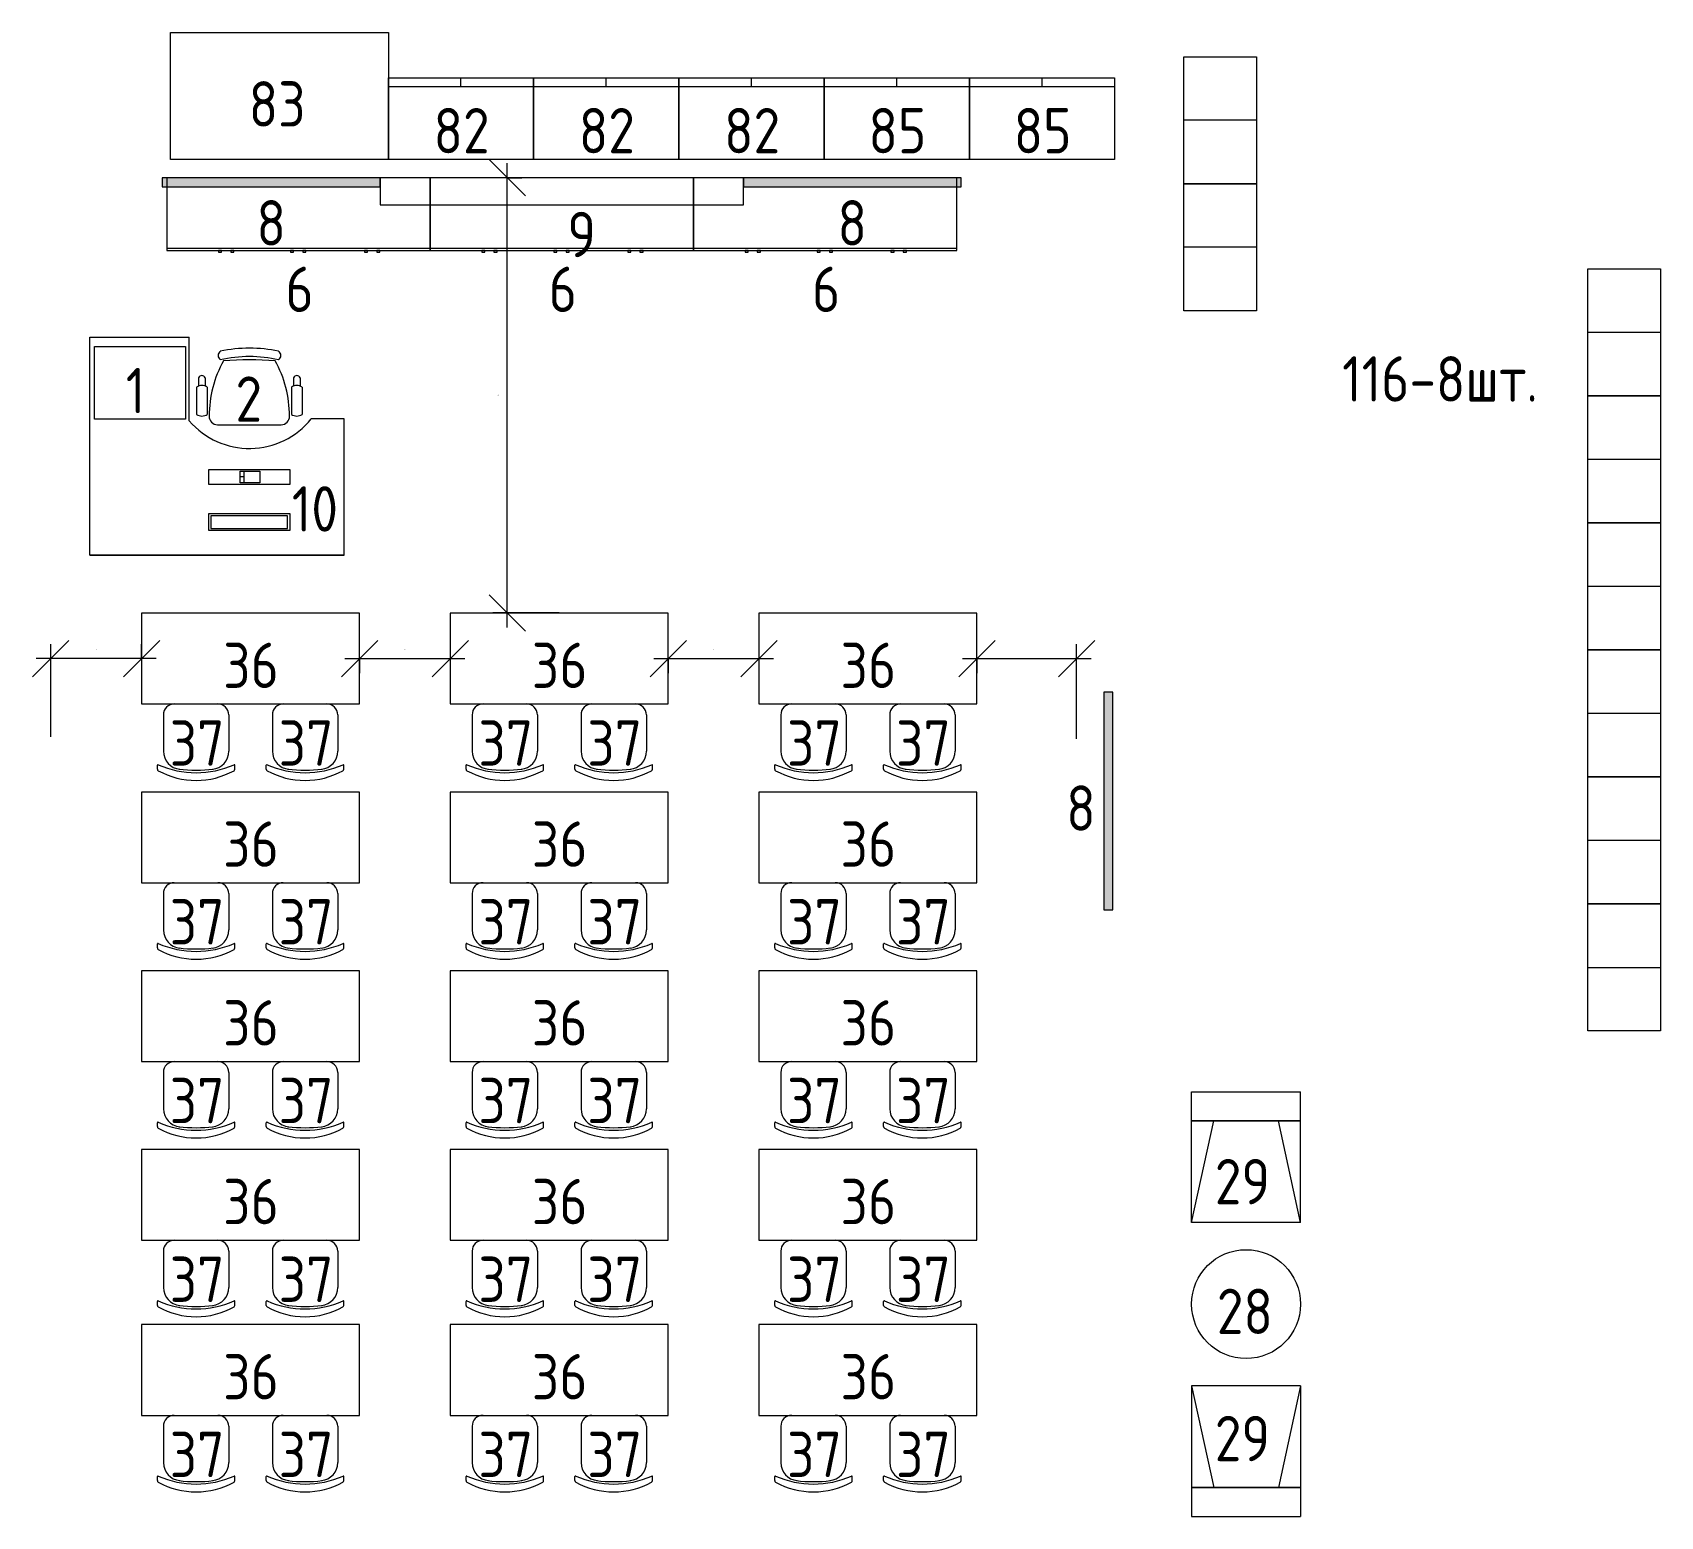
# Model space of a CAD drawing. Header units: millimetres. Extents: x 3050 to 430575, y -569542 to 36130.
# Drawn here: x 273808 to 282774, y -479245 to -471068 of the extents above; entities that cross this region are included whole.
import ezdxf

# ---------------------------------------------------------------- set-up
doc = ezdxf.new("R2010")
doc.units = ezdxf.units.MM
doc.layers.add('ТХ', color=5, linetype='Continuous', lineweight=5)
doc.layers.add('Уточнения', color=210, linetype='Continuous', lineweight=20)
doc.layers.add('ТХ_№ПОЗ', color=7, linetype='Continuous')
doc.styles.add('GOST Common_2', font='GOST_Common.ttf', dxfattribs={"width": 0.9, "height": 250})
doc.styles.add('GOST Common_3', font='GOST_Common.ttf', dxfattribs={"width": 0.9, "height": 2.5})
doc.dimstyles.new('TX-100', dxfattribs={"dimtxt": 200, "dimasz": 200, "dimexe": 80, "dimexo": 0, "dimgap": 50, "dimtad": 1, "dimtoh": 1, "dimdec": 0, "dimrnd": 10, "dimzin": 12, "dimtxsty": 'GOST Common_3', "dimblk": 'OBLIQUE', "dimcen": 1.5, "dimdle": 80, "dimclrd": 256, "dimclre": 256, "dimclrt": 256, "dimadec": 0, "dimazin": 0, "dimtfac": 1, "dimtdec": 0, "dimtmove": 0, "dimatfit": 3, "dimfxl": 1, "dimlwd": -1, "dimlwe": 15, "dimarcsym": 0})

# ---------------------------------------------------------------- blocks, each defined once
blk = doc.blocks.new('Ячейки')
at = {"layer": 'ТХ'}
blk.add_line((274852.3, 7677.2), (274852.3, 7277.2), dxfattribs=at)
blk.add_lwpolyline([(274502.3, 7677.2), (275202.3, 7677.2), (275202.3, 7277.2), (274502.3, 7277.2)], close=True, dxfattribs=at)
blk = doc.blocks.new('Покрытие настенное')
at = {"linetype": 'Continuous', "lineweight": 5}
blk.add_lwpolyline([(2250, -150), (250, -150), (250, 0), (2250, 0)], close=True, dxfattribs=at)
blk = doc.blocks.new('A$C3da1b1ea')
at = {"lineweight": 0}
h = blk.add_hatch(color=256, dxfattribs=at)
h.dxf.hatch_style = 1
h.paths.add_polyline_path([(0, 0), (50, 0), (50, -1200), (0, -1200)])
blk.add_lwpolyline([(0, 0), (50, 0), (50, -1200), (0, -1200), (0, 0)], dxfattribs=at)
blk = doc.blocks.new('Стол учителя угловой с тумбой')
at = {"linetype": 'Continuous', "lineweight": 5}
for p, q in [((0, 0), (0, 1200)), ((0, 1200), (547.9, 1200)), ((547.9, 739), (547.9, 1200)), ((1400, 750), (1219.1, 750)), ((1400, 0), (1400, 750)), ((1400, 0), (1400, 750)), ((1400, 0), (0, 0)), ((0, 0), (1400, 0))]:
    blk.add_line(p, q, dxfattribs=at)
blk.add_lwpolyline([(26.4, 1148.7), (526.4, 1148.7), (526.4, 748.7), (26.4, 748.7)], close=True, dxfattribs=at)
blk.add_arc((878.9, 1024.4), 437, 220.76329, 321.11011, dxfattribs=at)
blk = doc.blocks.new('Кресло регулируемое')
at = {"linetype": 'Continuous'}
for p, q in [((-280.3, -163), (-280.3, -208.6)), ((-243.6, -163), (-243.6, -208.8)), ((242.1, -163), (242.1, -208.8)), ((278.9, -163), (278.9, -208.6)), ((-292.3, -214.4), (-292.3, -365.6)), ((-232.1, -214.4), (-232.1, -365.6)), ((230.7, -214.4), (230.7, -365.6)), ((290.9, -214.4), (290.9, -365.6)), ((-175.8, -421.8), (174.4, -421.8))]:
    blk.add_line(p, q, dxfattribs=at)
for centre, radius, start, end in [((402.7, -373.3), 624.5, 150.90677, 180.12147), ((-144.6, -40.7), 28.1, 124.29147, 235.70827), ((0, -747.5), 747.5, 77.60199, 102.39777), ((0, -794), 747.5, 77.60199, 102.39777), ((0, -1825.8), 1761.9, 85.39382, 94.65462), ((-404.1, -373.3), 624.5, 359.87797, 29.10589), ((144.6, -40.7), 28.1, 304.29007, 55.70964), ((-261.9, -171.6), 20.2, 24.89545, 155.33537), ((260.5, -171.5), 20.2, 24.89545, 155.33537), ((-262.2, -264.4), 58.4, 58.95098, 121.04877), ((260.8, -264.4), 58.4, 58.95101, 121.04877), ((-262.2, -315.5), 58.4, 238.95097, 301.04877), ((-176.4, -376.4), 45.4, 177.81347, 270.74787), ((175, -376.4), 45.4, 269.25187, 2.18664), ((260.8, -315.5), 58.4, 238.95097, 301.04877)]:
    blk.add_arc(centre, radius, start, end, dxfattribs=at)
blk = doc.blocks.new('Стул ученич штабелир №5-7')
at = {"color": 0, "linetype": 'ByBlock', "lineweight": -2}
for p, q in [((-120.1, 0), (120.1, 0)), ((-120.1, 0), (120.1, 0)), ((-179.9, -60), (-179.9, -260.3)), ((-179.9, -60), (-179.9, -260.3)), ((180.1, -60), (180.1, -260.3)), ((180.1, -60), (180.1, -260.3)), ((-213.4, -359), (-213.4, -337.3)), ((-213.4, -359), (-213.4, -337.3)), ((213.6, -359), (213.6, -337.3)), ((213.6, -359), (213.6, -337.3))]:
    blk.add_line(p, q, dxfattribs=at)
for centre, radius, start, end in [((-119.9, -60), 60, 90, 180), ((-119.9, -60), 60, 90, 180), ((120.1, -60), 60, 0, 90), ((120.1, -60), 60, 0, 90), ((-79.9, -260.3), 100, 180, 264.25844), ((-79.9, -260.3), 100, 180, 264.25844), ((80.1, -260.3), 100, 275.74156, 0), ((80.1, -260.3), 100, 275.74156, 0), ((-210.4, -337.3), 3, 63.89783, 180), ((-210.4, -337.3), 3, 63.89783, 180), ((0.1, 142.3), 520.8, 246.31951, 293.68049), ((0.1, 142.3), 520.8, 246.31951, 293.68049), ((210.6, -337.3), 3, 0, 116.10217), ((210.6, -337.3), 3, 0, 116.10217), ((-203.4, -359), 10, 180, 238.06825), ((-203.4, -359), 10, 180, 238.06825), ((0.1, 9), 430.5, 240.99166, 299.00834), ((0.1, 9), 430.5, 240.99166, 299.00834), ((0.1, 435.5), 800.4, 263.24698, 276.75302), ((0.1, 435.5), 800.4, 263.24698, 276.75302), ((203.6, -359), 10, 301.93175, 0), ((203.6, -359), 10, 301.93175, 0)]:
    blk.add_arc(centre, radius, start, end, dxfattribs=at)
blk = doc.blocks.new('A$C727b9d3d')
at = {"linetype": 'Continuous'}
blk.add_line((388, -1450), (388, 0), dxfattribs=at)
for points in [[(0, -1450), (400, -1450), (400, 0), (0, 0)], [(400, -277.1), (400, -294.4), (410.2, -294.4), (410.2, -277.1)], [(400, -344.7), (400, -362.1), (410.2, -362.1), (410.2, -344.7)], [(400, -684.1), (400, -701.5), (410.2, -701.5), (410.2, -684.1)], [(400, -751.8), (400, -769.1), (410.2, -769.1), (410.2, -751.8)], [(400, -1081), (400, -1098.4), (410.2, -1098.4), (410.2, -1081)], [(400, -1148.7), (400, -1166), (410.2, -1166), (410.2, -1148.7)]]:
    blk.add_lwpolyline(points, close=True, dxfattribs=at)
blk = doc.blocks.new('_Oblique')
at = {"color": 0, "linetype": 'ByBlock', "lineweight": -2}
blk.add_line((-0.5, -0.5), (0.5, 0.5), dxfattribs=at)
blk = doc.blocks.new('*D12159')
at = {"layer": 'Defpoints', "color": 0, "transparency": 16777216}
for p in [(475393.7, -291198.6), (475893.7, -291198.6), (475893.7, -291198.6)]:
    blk.add_point(p, dxfattribs=at)
at = {"layer": 'ТХ', "transparency": 16777216}
blk.add_line((475313.7, -291198.6), (475973.7, -291198.6), dxfattribs=at)
at = {"layer": 'ТХ', "lineweight": 15, "transparency": 16777216}
for p, q in [((475393.7, -291198.6), (475393.7, -291278.6)), ((475893.7, -291198.6), (475893.7, -291278.6))]:
    blk.add_line(p, q, dxfattribs=at)
at = {"layer": 'ТХ', "transparency": 16777216, "xscale": 200, "yscale": 200, "zscale": 200, "rotation": 180}
blk.add_blockref('_Oblique', (475393.7, -291198.6), dxfattribs=at)
at = {"layer": 'ТХ', "transparency": 16777216, "xscale": 200, "yscale": 200, "zscale": 200}
blk.add_blockref('_Oblique', (475893.7, -291198.6), dxfattribs=at)
at = {"layer": 'ТХ', "transparency": 16777216, "insert": (475643.7, -291147.3), "char_height": 2.5, "attachment_point": 5, "style": 'GOST Common_3'}
blk.add_mtext('500', dxfattribs=at)
blk = doc.blocks.new('*D12160')
at = {"layer": 'Defpoints', "color": 0, "transparency": 16777216}
for p in [(477093.7, -291198.6), (477593.7, -291198.6), (477593.7, -291198.6)]:
    blk.add_point(p, dxfattribs=at)
at = {"layer": 'ТХ', "transparency": 16777216}
blk.add_line((477013.7, -291198.6), (477673.7, -291198.6), dxfattribs=at)
at = {"layer": 'ТХ', "lineweight": 15, "transparency": 16777216}
for p, q in [((477093.7, -291198.6), (477093.7, -291278.6)), ((477593.7, -291198.6), (477593.7, -291278.6))]:
    blk.add_line(p, q, dxfattribs=at)
at = {"layer": 'ТХ', "transparency": 16777216, "xscale": 200, "yscale": 200, "zscale": 200, "rotation": 180}
blk.add_blockref('_Oblique', (477093.7, -291198.6), dxfattribs=at)
at = {"layer": 'ТХ', "transparency": 16777216, "xscale": 200, "yscale": 200, "zscale": 200}
blk.add_blockref('_Oblique', (477593.7, -291198.6), dxfattribs=at)
at = {"layer": 'ТХ', "transparency": 16777216, "insert": (477343.7, -291147.3), "char_height": 2.5, "attachment_point": 5, "style": 'GOST Common_3'}
blk.add_mtext('500', dxfattribs=at)
blk = doc.blocks.new('*D12161')
at = {"layer": 'Defpoints', "color": 0, "transparency": 16777216}
for p in [(478793.7, -291198.6), (479342.7, -291198.6), (479342.7, -291640.2)]:
    blk.add_point(p, dxfattribs=at)
at = {"layer": 'ТХ', "lineweight": 15, "transparency": 16777216}
for p, q in [((479342.7, -291640.2), (479342.7, -291118.6)), ((478793.7, -291198.6), (478793.7, -291278.6))]:
    blk.add_line(p, q, dxfattribs=at)
at = {"layer": 'ТХ', "transparency": 16777216}
blk.add_line((478713.7, -291198.6), (479422.7, -291198.6), dxfattribs=at)
at = {"layer": 'ТХ', "transparency": 16777216, "xscale": 200, "yscale": 200, "zscale": 200, "rotation": 180}
blk.add_blockref('_Oblique', (478793.7, -291198.6), dxfattribs=at)
at = {"layer": 'ТХ', "transparency": 16777216, "xscale": 200, "yscale": 200, "zscale": 200}
blk.add_blockref('_Oblique', (479342.7, -291198.6), dxfattribs=at)
at = {"layer": 'ТХ', "transparency": 16777216, "insert": (479068.2, -291147.3), "char_height": 2.5, "attachment_point": 5, "style": 'GOST Common_3'}
blk.add_mtext('550', dxfattribs=at)
blk = doc.blocks.new('*D12137')
at = {"layer": 'Defpoints', "color": 0, "transparency": 16777216}
for p in [(476207.4, -288548.8), (476207.4, -288548.8), (476493.7, -290946.4)]:
    blk.add_point(p, dxfattribs=at)
at = {"layer": 'ТХ', "transparency": 16777216}
blk.add_line((476207.4, -291026.4), (476207.4, -288468.8), dxfattribs=at)
at = {"layer": 'ТХ', "lineweight": 15, "transparency": 16777216}
for p, q in [((476207.4, -288548.8), (476287.4, -288548.8)), ((476493.7, -290946.4), (476127.4, -290946.4))]:
    blk.add_line(p, q, dxfattribs=at)
at = {"layer": 'ТХ', "transparency": 16777216, "xscale": 200, "yscale": 200, "zscale": 200}
for p, rotation in [((476207.4, -288548.8), 90), ((476207.4, -290946.4), 270)]:
    blk.add_blockref('_Oblique', p, dxfattribs=dict(at, rotation=rotation))
at = {"layer": 'ТХ', "transparency": 16777216, "insert": (476156.2, -289747.6), "char_height": 2.5, "attachment_point": 5, "rotation": 90, "style": 'GOST Common_3'}
blk.add_mtext('2400', dxfattribs=at)
blk = doc.blocks.new('*D12162')
at = {"layer": 'Defpoints', "color": 0, "transparency": 16777216}
for p in [(473693, -291198.6), (474193.7, -291198.6), (473693, -291629.2)]:
    blk.add_point(p, dxfattribs=at)
at = {"layer": 'ТХ', "lineweight": 15, "transparency": 16777216}
for p, q in [((473693, -291629.2), (473693, -291118.6)), ((474193.7, -291198.6), (474193.7, -291118.6))]:
    blk.add_line(p, q, dxfattribs=at)
at = {"layer": 'ТХ', "transparency": 16777216}
blk.add_line((474273.7, -291198.6), (473613, -291198.6), dxfattribs=at)
at = {"layer": 'ТХ', "transparency": 16777216, "xscale": 200, "yscale": 200, "zscale": 200, "rotation": 180}
blk.add_blockref('_Oblique', (473693, -291198.6), dxfattribs=at)
at = {"layer": 'ТХ', "transparency": 16777216, "xscale": 200, "yscale": 200, "zscale": 200}
blk.add_blockref('_Oblique', (474193.7, -291198.6), dxfattribs=at)
at = {"layer": 'ТХ', "transparency": 16777216, "insert": (473943.3, -291147.3), "char_height": 2.5, "attachment_point": 5, "style": 'GOST Common_3'}
blk.add_mtext('500', dxfattribs=at)
blk = doc.blocks.new('Шкаф для приборов')
at = {"layer": 'ТХ'}
for p, q in [((196627.3, 4650.4), (196627.3, 3850.4)), ((196627.3, 4250.4), (196577.3, 4250.4))]:
    blk.add_line(p, q, dxfattribs=at)
blk.add_lwpolyline([(196577.3, 3850.4), (196577.3, 4650.4), (197027.3, 4650.4), (197027.3, 3850.4)], close=True, dxfattribs=at)
blk = doc.blocks.new('Стол пристенный')
at = {"layer": 'ТХ'}
blk.add_lwpolyline([(196208.2, 2846.1), (196908.2, 2846.1), (196908.2, 4046.1), (196208.2, 4046.1)], close=True, dxfattribs=at)
blk = doc.blocks.new('A$C5e6b74da')
for p, q in [((0, 0), (0, 720)), ((600, 720), (0, 720)), ((600, 0), (600, 720)), ((600, 0), (600, 720)), ((0, 0), (121.5, 559.8)), ((600, 559.8), (0, 559.8)), ((0, 0), (121.5, 559.8)), ((0, 559.8), (600, 559.8)), ((600, 0), (478.5, 559.8)), ((600, 0), (478.5, 559.8)), ((0, 0), (600, 0)), ((0, 0), (600, 0))]:
    blk.add_line(p, q)
blk = doc.blocks.new('Ноутбук')
at = {"layer": 'ТХ'}
for p, q in [((2432.4, 14028.3), (2412.3, 14028.3)), ((2432.4, 14060), (2432.4, 13996.6))]:
    blk.add_line(p, q, dxfattribs=at)
for points in [[(2238.5, 13988.4), (2687.5, 13988.4), (2687.5, 14067.9), (2238.5, 14067.9)], [(2520.4, 13996.6), (2412.3, 13996.6), (2412.3, 14060), (2520.4, 14060)], [(2687.5, 13824.4), (2238.5, 13824.4), (2238.5, 13735.8), (2687.5, 13735.8)], [(2673.8, 13813.8), (2251.4, 13813.8), (2251.4, 13743.9), (2673.8, 13743.9)]]:
    blk.add_lwpolyline(points, close=True, dxfattribs=at)
blk = doc.blocks.new('ТХ1 4 этаж')
at = {"layer": 'ТХ'}
for points in [[(475393.7, -290948.6), (474193.7, -290948.6), (474193.7, -291448.6), (475393.7, -291448.6)], [(477093.7, -290948.6), (475893.7, -290948.6), (475893.7, -291448.6), (477093.7, -291448.6)], [(478793.7, -290948.6), (477593.7, -290948.6), (477593.7, -291448.6), (478793.7, -291448.6)], [(475393.7, -291933.6), (474193.7, -291933.6), (474193.7, -292433.6), (475393.7, -292433.6)], [(477093.7, -291933.6), (475893.7, -291933.6), (475893.7, -292433.6), (477093.7, -292433.6)], [(478793.7, -291933.6), (477593.7, -291933.6), (477593.7, -292433.6), (478793.7, -292433.6)], [(475393.7, -292918.6), (474193.7, -292918.6), (474193.7, -293418.6), (475393.7, -293418.6)], [(477093.7, -292918.6), (475893.7, -292918.6), (475893.7, -293418.6), (477093.7, -293418.6)], [(478793.7, -292918.6), (477593.7, -292918.6), (477593.7, -293418.6), (478793.7, -293418.6)], [(475393.7, -293903.6), (474193.7, -293903.6), (474193.7, -294403.6), (475393.7, -294403.6)], [(477093.7, -293903.6), (475893.7, -293903.6), (475893.7, -294403.6), (477093.7, -294403.6)], [(478793.7, -293903.6), (477593.7, -293903.6), (477593.7, -294403.6), (478793.7, -294403.6)], [(475393.7, -294868.6), (474193.7, -294868.6), (474193.7, -295368.6), (475393.7, -295368.6)], [(477093.7, -294868.6), (475893.7, -294868.6), (475893.7, -295368.6), (477093.7, -295368.6)], [(478793.7, -294868.6), (477593.7, -294868.6), (477593.7, -295368.6), (478793.7, -295368.6)]]:
    blk.add_lwpolyline(points, close=True, dxfattribs=at)
at = {"layer": 'ТХ', "lineweight": 0}
blk.add_circle((480276.3, -294755.7), 300, dxfattribs=at)
blk.add_blockref('Ноутбук', (472323.9, -304225.7))
at = {"layer": 'ТХ', "xscale": -1, "rotation": 270}
blk.add_blockref('Стол пристенный', (471506.4, -484656.8), dxfattribs=at)
at = {"layer": 'ТХ'}
for name, p, rotation in [('Ячейки', (472655.7, -13379.6), 270), ('Шкаф для приборов', (471702, -91421.2), 270), ('Шкаф для приборов', (472502, -91421.2), 270), ('Шкаф для приборов', (473302, -91421.2), 270), ('Шкаф для приборов', (474102, -91421.2), 270), ('Шкаф для приборов', (474902, -91421.2), 270), ('Ячейки', (472655.7, -14079.6), 270), ('Ячейки', (489835.6, -564252.1), 90), ('Ячейки', (489835.6, -564952.1), 90), ('Ячейки', (489835.6, -565652.1), 90), ('Ячейки', (489835.6, -566352.1), 90), ('Ячейки', (489835.6, -567052.1), 90), ('Ячейки', (489835.6, -567752.1), 90)]:
    blk.add_blockref(name, p, dxfattribs=dict(at, rotation=rotation))
at = {"layer": 'ТХ', "lineweight": 0, "xscale": -1.000000000000001, "rotation": 90}
for p in [(474307.7, -288548.8), (477507.7, -288548.8)]:
    blk.add_blockref('A$C3da1b1ea', p, dxfattribs=at)
at = {"layer": 'ТХ', "lineweight": 0}
for name, p, rotation in [('A$C727b9d3d', (475782.7, -288548.8), 270), ('A$C727b9d3d', (477232.7, -288548.8), 270), ('A$C727b9d3d', (478682.7, -288548.8), 270), ('A$C5e6b74da', (480576.3, -295205.7), 180)]:
    blk.add_blockref(name, p, dxfattribs=dict(at, rotation=rotation))
at = {"layer": 'ТХ', "lineweight": 0, "xscale": -1}
for name, p in [('Покрытие настенное', (477757.7, -288548.8)), ('A$C3da1b1ea', (479542.5, -291383.5)), ('A$C5e6b74da', (480576.3, -294305.7))]:
    blk.add_blockref(name, p, dxfattribs=at)
at = {"layer": 'ТХ', "lineweight": 0}
for name, p in [('Стол учителя угловой с тумбой', (473908.5, -290628)), ('Кресло регулируемое', (474787.6, -289487.8)), ('Стул ученич штабелир №5-7', (474493.7, -291448.6)), ('Стул ученич штабелир №5-7', (475093.7, -291448.6)), ('Стул ученич штабелир №5-7', (476193.7, -291448.6)), ('Стул ученич штабелир №5-7', (476793.7, -291448.6)), ('Стул ученич штабелир №5-7', (477893.7, -291448.6)), ('Стул ученич штабелир №5-7', (478493.7, -291448.6)), ('Стул ученич штабелир №5-7', (474493.7, -292433.6)), ('Стул ученич штабелир №5-7', (475093.7, -292433.6)), ('Стул ученич штабелир №5-7', (476193.7, -292433.6)), ('Стул ученич штабелир №5-7', (476793.7, -292433.6)), ('Стул ученич штабелир №5-7', (477893.7, -292433.6)), ('Стул ученич штабелир №5-7', (478493.7, -292433.6)), ('Стул ученич штабелир №5-7', (474493.7, -293418.6)), ('Стул ученич штабелир №5-7', (475093.7, -293418.6)), ('Стул ученич штабелир №5-7', (476193.7, -293418.6)), ('Стул ученич штабелир №5-7', (476793.7, -293418.6)), ('Стул ученич штабелир №5-7', (477893.7, -293418.6)), ('Стул ученич штабелир №5-7', (478493.7, -293418.6)), ('Стул ученич штабелир №5-7', (474493.7, -294403.6)), ('Стул ученич штабелир №5-7', (475093.7, -294403.6)), ('Стул ученич штабелир №5-7', (476193.7, -294403.6)), ('Стул ученич штабелир №5-7', (476793.7, -294403.6)), ('Стул ученич штабелир №5-7', (477893.7, -294403.6)), ('Стул ученич штабелир №5-7', (478493.7, -294403.6)), ('Стул ученич штабелир №5-7', (474493.7, -295368.6)), ('Стул ученич штабелир №5-7', (475093.7, -295368.6)), ('Стул ученич штабелир №5-7', (476193.7, -295368.6)), ('Стул ученич штабелир №5-7', (476793.7, -295368.6)), ('Стул ученич штабелир №5-7', (477893.7, -295368.6)), ('Стул ученич штабелир №5-7', (478493.7, -295368.6))]:
    blk.add_blockref(name, p, dxfattribs=at)
at = {"layer": 'ТХ_№ПОЗ', "char_height": 250, "attachment_point": 5, "line_spacing_factor": 1.139951, "style": 'GOST Common_2'}
for s, insert, width in [('\\pxt4.23333,8.46667,12.7,16.93333,21.16667,25.4,29.63333,33.86667,38.1,42.33333,46.56667,50.8,55.03333,59.26667,63.5,67.73333,71.96667,76.2,80.43333,84.66667,88.9,93.13333,97.36667,101.6,105.83333,110.06667,114.3,118.53333,122.76667,127,131.23333,135.46667;83', (474940.1, -288142.1), 595), ('\\pxt4.23333,8.46667,12.7,16.93333,21.16667,25.4,29.63333,33.86667,38.1,42.33333,46.56667,50.8,55.03333,59.26667,63.5,67.73333,71.96667,76.2,80.43333,84.66667,88.9,93.13333,97.36667,101.6,105.83333,110.06667,114.3,118.53333,122.76667,127,131.23333,135.46667;82', (475955.9, -288289.3), 595), ('\\pxt4.23333,8.46667,12.7,16.93333,21.16667,25.4,29.63333,33.86667,38.1,42.33333,46.56667,50.8,55.03333,59.26667,63.5,67.73333,71.96667,76.2,80.43333,84.66667,88.9,93.13333,97.36667,101.6,105.83333,110.06667,114.3,118.53333,122.76667,127,131.23333,135.46667;82', (476755.9, -288289.3), 595), ('\\pxt4.23333,8.46667,12.7,16.93333,21.16667,25.4,29.63333,33.86667,38.1,42.33333,46.56667,50.8,55.03333,59.26667,63.5,67.73333,71.96667,76.2,80.43333,84.66667,88.9,93.13333,97.36667,101.6,105.83333,110.06667,114.3,118.53333,122.76667,127,131.23333,135.46667;82', (477555.9, -288289.3), 595), ('\\pxt4.23333,8.46667,12.7,16.93333,21.16667,25.4,29.63333,33.86667,38.1,42.33333,46.56667,50.8,55.03333,59.26667,63.5,67.73333,71.96667,76.2,80.43333,84.66667,88.9,93.13333,97.36667,101.6,105.83333,110.06667,114.3,118.53333,122.76667,127,131.23333,135.46667;85', (478355.9, -288289.3), 595), ('\\pxt4.23333,8.46667,12.7,16.93333,21.16667,25.4,29.63333,33.86667,38.1,42.33333,46.56667,50.8,55.03333,59.26667,63.5,67.73333,71.96667,76.2,80.43333,84.66667,88.9,93.13333,97.36667,101.6,105.83333,110.06667,114.3,118.53333,122.76667,127,131.23333,135.46667;85', (479155.9, -288289.3), 595), ('\\pxt4.23333,8.46667,12.7,16.93333,21.16667,25.4,29.63333,33.86667,38.1,42.33333,46.56667,50.8,55.03333,59.26667,63.5,67.73333,71.96667,76.2,80.43333,84.66667,88.9,93.13333,97.36667,101.6,105.83333,110.06667,114.3,118.53333,122.76667,127,131.23333,135.46667;8', (474907.3, -288797.3), 595), ('\\pxt4.23333,8.46667,12.7,16.93333,21.16667,25.4,29.63333,33.86667,38.1,42.33333,46.56667,50.8,55.03333,59.26667,63.5,67.73333,71.96667,76.2,80.43333,84.66667,88.9,93.13333,97.36667,101.6,105.83333,110.06667,114.3,118.53333,122.76667,127,131.23333,135.46667;8', (478107.3, -288797.3), 595), ('\\pxt4.23333,8.46667,12.7,16.93333,21.16667,25.4,29.63333,33.86667,38.1,42.33333,46.56667,50.8,55.03333,59.26667,63.5,67.73333,71.96667,76.2,80.43333,84.66667,88.9,93.13333,97.36667,101.6,105.83333,110.06667,114.3,118.53333,122.76667,127,131.23333,135.46667;9', (476617.2, -288861.5), 595), ('\\pxt4.23333,8.46667,12.7,16.93333,21.16667,25.4,29.63333,33.86667,38.1,42.33333,46.56667,50.8,55.03333,59.26667,63.5,67.73333,71.96667,76.2,80.43333,84.66667,88.9,93.13333,97.36667,101.6,105.83333,110.06667,114.3,118.53333,122.76667,127,131.23333,135.46667;6', (475063.7, -289163.7), 595), ('\\pxt4.23333,8.46667,12.7,16.93333,21.16667,25.4,29.63333,33.86667,38.1,42.33333,46.56667,50.8,55.03333,59.26667,63.5,67.73333,71.96667,76.2,80.43333,84.66667,88.9,93.13333,97.36667,101.6,105.83333,110.06667,114.3,118.53333,122.76667,127,131.23333,135.46667;6', (476513.7, -289163.7), 595), ('\\pxt4.23333,8.46667,12.7,16.93333,21.16667,25.4,29.63333,33.86667,38.1,42.33333,46.56667,50.8,55.03333,59.26667,63.5,67.73333,71.96667,76.2,80.43333,84.66667,88.9,93.13333,97.36667,101.6,105.83333,110.06667,114.3,118.53333,122.76667,127,131.23333,135.46667;6', (477963.7, -289163.7), 595), ('\\pxt4.23333,8.46667,12.7,16.93333,21.16667,25.4,29.63333,33.86667,38.1,42.33333,46.56667,50.8,55.03333,59.26667,63.5,67.73333,71.96667,76.2,80.43333,84.66667,88.9,93.13333,97.36667,101.6,105.83333,110.06667,114.3,118.53333,122.76667,127,131.23333,135.46667;116-8шт.', (481344.4, -289657.4), 4180.99), ('\\pxt4.23333,8.46667,12.7,16.93333,21.16667,25.4,29.63333,33.86667,38.1,42.33333,46.56667,50.8,55.03333,59.26667,63.5,67.73333,71.96667,76.2,80.43333,84.66667,88.9,93.13333,97.36667,101.6,105.83333,110.06667,114.3,118.53333,122.76667,127,131.23333,135.46667;1', (474160.3, -289721.5), 595), ('\\pxt4.23333,8.46667,12.7,16.93333,21.16667,25.4,29.63333,33.86667,38.1,42.33333,46.56667,50.8,55.03333,59.26667,63.5,67.73333,71.96667,76.2,80.43333,84.66667,88.9,93.13333,97.36667,101.6,105.83333,110.06667,114.3,118.53333,122.76667,127,131.23333,135.46667;2', (474783.7, -289768.5), 595), ('\\pxt4.23333,8.46667,12.7,16.93333,21.16667,25.4,29.63333,33.86667,38.1,42.33333,46.56667,50.8,55.03333,59.26667,63.5,67.73333,71.96667,76.2,80.43333,84.66667,88.9,93.13333,97.36667,101.6,105.83333,110.06667,114.3,118.53333,122.76667,127,131.23333,135.46667;10', (475148.2, -290373.7), 595), ('\\pxt4.23333,8.46667,12.7,16.93333,21.16667,25.4,29.63333,33.86667,38.1,42.33333,46.56667,50.8,55.03333,59.26667,63.5,67.73333,71.96667,76.2,80.43333,84.66667,88.9,93.13333,97.36667,101.6,105.83333,110.06667,114.3,118.53333,122.76667,127,131.23333,135.46667;36', (474796, -291235.6), 595), ('\\pxt4.23333,8.46667,12.7,16.93333,21.16667,25.4,29.63333,33.86667,38.1,42.33333,46.56667,50.8,55.03333,59.26667,63.5,67.73333,71.96667,76.2,80.43333,84.66667,88.9,93.13333,97.36667,101.6,105.83333,110.06667,114.3,118.53333,122.76667,127,131.23333,135.46667;36', (476496, -291235.6), 595), ('\\pxt4.23333,8.46667,12.7,16.93333,21.16667,25.4,29.63333,33.86667,38.1,42.33333,46.56667,50.8,55.03333,59.26667,63.5,67.73333,71.96667,76.2,80.43333,84.66667,88.9,93.13333,97.36667,101.6,105.83333,110.06667,114.3,118.53333,122.76667,127,131.23333,135.46667;36', (478196, -291235.6), 595), ('\\pxt4.23333,8.46667,12.7,16.93333,21.16667,25.4,29.63333,33.86667,38.1,42.33333,46.56667,50.8,55.03333,59.26667,63.5,67.73333,71.96667,76.2,80.43333,84.66667,88.9,93.13333,97.36667,101.6,105.83333,110.06667,114.3,118.53333,122.76667,127,131.23333,135.46667;37', (474499, -291663.9), 595), ('\\pxt4.23333,8.46667,12.7,16.93333,21.16667,25.4,29.63333,33.86667,38.1,42.33333,46.56667,50.8,55.03333,59.26667,63.5,67.73333,71.96667,76.2,80.43333,84.66667,88.9,93.13333,97.36667,101.6,105.83333,110.06667,114.3,118.53333,122.76667,127,131.23333,135.46667;37', (475099, -291663.9), 595), ('\\pxt4.23333,8.46667,12.7,16.93333,21.16667,25.4,29.63333,33.86667,38.1,42.33333,46.56667,50.8,55.03333,59.26667,63.5,67.73333,71.96667,76.2,80.43333,84.66667,88.9,93.13333,97.36667,101.6,105.83333,110.06667,114.3,118.53333,122.76667,127,131.23333,135.46667;37', (476199, -291663.9), 595), ('\\pxt4.23333,8.46667,12.7,16.93333,21.16667,25.4,29.63333,33.86667,38.1,42.33333,46.56667,50.8,55.03333,59.26667,63.5,67.73333,71.96667,76.2,80.43333,84.66667,88.9,93.13333,97.36667,101.6,105.83333,110.06667,114.3,118.53333,122.76667,127,131.23333,135.46667;37', (476799, -291663.9), 595), ('\\pxt4.23333,8.46667,12.7,16.93333,21.16667,25.4,29.63333,33.86667,38.1,42.33333,46.56667,50.8,55.03333,59.26667,63.5,67.73333,71.96667,76.2,80.43333,84.66667,88.9,93.13333,97.36667,101.6,105.83333,110.06667,114.3,118.53333,122.76667,127,131.23333,135.46667;37', (477899, -291663.9), 595), ('\\pxt4.23333,8.46667,12.7,16.93333,21.16667,25.4,29.63333,33.86667,38.1,42.33333,46.56667,50.8,55.03333,59.26667,63.5,67.73333,71.96667,76.2,80.43333,84.66667,88.9,93.13333,97.36667,101.6,105.83333,110.06667,114.3,118.53333,122.76667,127,131.23333,135.46667;37', (478499, -291663.9), 595), ('\\pxt4.23333,8.46667,12.7,16.93333,21.16667,25.4,29.63333,33.86667,38.1,42.33333,46.56667,50.8,55.03333,59.26667,63.5,67.73333,71.96667,76.2,80.43333,84.66667,88.9,93.13333,97.36667,101.6,105.83333,110.06667,114.3,118.53333,122.76667,127,131.23333,135.46667;8', (479366.8, -292022.2), 595), ('\\pxt4.23333,8.46667,12.7,16.93333,21.16667,25.4,29.63333,33.86667,38.1,42.33333,46.56667,50.8,55.03333,59.26667,63.5,67.73333,71.96667,76.2,80.43333,84.66667,88.9,93.13333,97.36667,101.6,105.83333,110.06667,114.3,118.53333,122.76667,127,131.23333,135.46667;36', (474796, -292220.6), 595), ('\\pxt4.23333,8.46667,12.7,16.93333,21.16667,25.4,29.63333,33.86667,38.1,42.33333,46.56667,50.8,55.03333,59.26667,63.5,67.73333,71.96667,76.2,80.43333,84.66667,88.9,93.13333,97.36667,101.6,105.83333,110.06667,114.3,118.53333,122.76667,127,131.23333,135.46667;36', (476496, -292220.6), 595), ('\\pxt4.23333,8.46667,12.7,16.93333,21.16667,25.4,29.63333,33.86667,38.1,42.33333,46.56667,50.8,55.03333,59.26667,63.5,67.73333,71.96667,76.2,80.43333,84.66667,88.9,93.13333,97.36667,101.6,105.83333,110.06667,114.3,118.53333,122.76667,127,131.23333,135.46667;36', (478196, -292220.6), 595), ('\\pxt4.23333,8.46667,12.7,16.93333,21.16667,25.4,29.63333,33.86667,38.1,42.33333,46.56667,50.8,55.03333,59.26667,63.5,67.73333,71.96667,76.2,80.43333,84.66667,88.9,93.13333,97.36667,101.6,105.83333,110.06667,114.3,118.53333,122.76667,127,131.23333,135.46667;37', (474499, -292648.9), 595), ('\\pxt4.23333,8.46667,12.7,16.93333,21.16667,25.4,29.63333,33.86667,38.1,42.33333,46.56667,50.8,55.03333,59.26667,63.5,67.73333,71.96667,76.2,80.43333,84.66667,88.9,93.13333,97.36667,101.6,105.83333,110.06667,114.3,118.53333,122.76667,127,131.23333,135.46667;37', (475099, -292648.9), 595), ('\\pxt4.23333,8.46667,12.7,16.93333,21.16667,25.4,29.63333,33.86667,38.1,42.33333,46.56667,50.8,55.03333,59.26667,63.5,67.73333,71.96667,76.2,80.43333,84.66667,88.9,93.13333,97.36667,101.6,105.83333,110.06667,114.3,118.53333,122.76667,127,131.23333,135.46667;37', (476199, -292648.9), 595), ('\\pxt4.23333,8.46667,12.7,16.93333,21.16667,25.4,29.63333,33.86667,38.1,42.33333,46.56667,50.8,55.03333,59.26667,63.5,67.73333,71.96667,76.2,80.43333,84.66667,88.9,93.13333,97.36667,101.6,105.83333,110.06667,114.3,118.53333,122.76667,127,131.23333,135.46667;37', (476799, -292648.9), 595), ('\\pxt4.23333,8.46667,12.7,16.93333,21.16667,25.4,29.63333,33.86667,38.1,42.33333,46.56667,50.8,55.03333,59.26667,63.5,67.73333,71.96667,76.2,80.43333,84.66667,88.9,93.13333,97.36667,101.6,105.83333,110.06667,114.3,118.53333,122.76667,127,131.23333,135.46667;37', (477899, -292648.9), 595), ('\\pxt4.23333,8.46667,12.7,16.93333,21.16667,25.4,29.63333,33.86667,38.1,42.33333,46.56667,50.8,55.03333,59.26667,63.5,67.73333,71.96667,76.2,80.43333,84.66667,88.9,93.13333,97.36667,101.6,105.83333,110.06667,114.3,118.53333,122.76667,127,131.23333,135.46667;37', (478499, -292648.9), 595), ('\\pxt4.23333,8.46667,12.7,16.93333,21.16667,25.4,29.63333,33.86667,38.1,42.33333,46.56667,50.8,55.03333,59.26667,63.5,67.73333,71.96667,76.2,80.43333,84.66667,88.9,93.13333,97.36667,101.6,105.83333,110.06667,114.3,118.53333,122.76667,127,131.23333,135.46667;36', (474796, -293205.6), 595), ('\\pxt4.23333,8.46667,12.7,16.93333,21.16667,25.4,29.63333,33.86667,38.1,42.33333,46.56667,50.8,55.03333,59.26667,63.5,67.73333,71.96667,76.2,80.43333,84.66667,88.9,93.13333,97.36667,101.6,105.83333,110.06667,114.3,118.53333,122.76667,127,131.23333,135.46667;36', (476496, -293205.6), 595), ('\\pxt4.23333,8.46667,12.7,16.93333,21.16667,25.4,29.63333,33.86667,38.1,42.33333,46.56667,50.8,55.03333,59.26667,63.5,67.73333,71.96667,76.2,80.43333,84.66667,88.9,93.13333,97.36667,101.6,105.83333,110.06667,114.3,118.53333,122.76667,127,131.23333,135.46667;36', (478196, -293205.6), 595), ('\\pxt4.23333,8.46667,12.7,16.93333,21.16667,25.4,29.63333,33.86667,38.1,42.33333,46.56667,50.8,55.03333,59.26667,63.5,67.73333,71.96667,76.2,80.43333,84.66667,88.9,93.13333,97.36667,101.6,105.83333,110.06667,114.3,118.53333,122.76667,127,131.23333,135.46667;37', (474499, -293633.9), 595), ('\\pxt4.23333,8.46667,12.7,16.93333,21.16667,25.4,29.63333,33.86667,38.1,42.33333,46.56667,50.8,55.03333,59.26667,63.5,67.73333,71.96667,76.2,80.43333,84.66667,88.9,93.13333,97.36667,101.6,105.83333,110.06667,114.3,118.53333,122.76667,127,131.23333,135.46667;37', (475099, -293633.9), 595), ('\\pxt4.23333,8.46667,12.7,16.93333,21.16667,25.4,29.63333,33.86667,38.1,42.33333,46.56667,50.8,55.03333,59.26667,63.5,67.73333,71.96667,76.2,80.43333,84.66667,88.9,93.13333,97.36667,101.6,105.83333,110.06667,114.3,118.53333,122.76667,127,131.23333,135.46667;37', (476199, -293633.9), 595), ('\\pxt4.23333,8.46667,12.7,16.93333,21.16667,25.4,29.63333,33.86667,38.1,42.33333,46.56667,50.8,55.03333,59.26667,63.5,67.73333,71.96667,76.2,80.43333,84.66667,88.9,93.13333,97.36667,101.6,105.83333,110.06667,114.3,118.53333,122.76667,127,131.23333,135.46667;37', (476799, -293633.9), 595), ('\\pxt4.23333,8.46667,12.7,16.93333,21.16667,25.4,29.63333,33.86667,38.1,42.33333,46.56667,50.8,55.03333,59.26667,63.5,67.73333,71.96667,76.2,80.43333,84.66667,88.9,93.13333,97.36667,101.6,105.83333,110.06667,114.3,118.53333,122.76667,127,131.23333,135.46667;37', (477899, -293633.9), 595), ('\\pxt4.23333,8.46667,12.7,16.93333,21.16667,25.4,29.63333,33.86667,38.1,42.33333,46.56667,50.8,55.03333,59.26667,63.5,67.73333,71.96667,76.2,80.43333,84.66667,88.9,93.13333,97.36667,101.6,105.83333,110.06667,114.3,118.53333,122.76667,127,131.23333,135.46667;37', (478499, -293633.9), 595), ('\\pxt4.23333,8.46667,12.7,16.93333,21.16667,25.4,29.63333,33.86667,38.1,42.33333,46.56667,50.8,55.03333,59.26667,63.5,67.73333,71.96667,76.2,80.43333,84.66667,88.9,93.13333,97.36667,101.6,105.83333,110.06667,114.3,118.53333,122.76667,127,131.23333,135.46667;29', (480256.3, -294080.5), 595), ('\\pxt4.23333,8.46667,12.7,16.93333,21.16667,25.4,29.63333,33.86667,38.1,42.33333,46.56667,50.8,55.03333,59.26667,63.5,67.73333,71.96667,76.2,80.43333,84.66667,88.9,93.13333,97.36667,101.6,105.83333,110.06667,114.3,118.53333,122.76667,127,131.23333,135.46667;36', (474796, -294190.6), 595), ('\\pxt4.23333,8.46667,12.7,16.93333,21.16667,25.4,29.63333,33.86667,38.1,42.33333,46.56667,50.8,55.03333,59.26667,63.5,67.73333,71.96667,76.2,80.43333,84.66667,88.9,93.13333,97.36667,101.6,105.83333,110.06667,114.3,118.53333,122.76667,127,131.23333,135.46667;36', (476496, -294190.6), 595), ('\\pxt4.23333,8.46667,12.7,16.93333,21.16667,25.4,29.63333,33.86667,38.1,42.33333,46.56667,50.8,55.03333,59.26667,63.5,67.73333,71.96667,76.2,80.43333,84.66667,88.9,93.13333,97.36667,101.6,105.83333,110.06667,114.3,118.53333,122.76667,127,131.23333,135.46667;36', (478196, -294190.6), 595), ('\\pxt4.23333,8.46667,12.7,16.93333,21.16667,25.4,29.63333,33.86667,38.1,42.33333,46.56667,50.8,55.03333,59.26667,63.5,67.73333,71.96667,76.2,80.43333,84.66667,88.9,93.13333,97.36667,101.6,105.83333,110.06667,114.3,118.53333,122.76667,127,131.23333,135.46667;37', (474499, -294618.9), 595), ('\\pxt4.23333,8.46667,12.7,16.93333,21.16667,25.4,29.63333,33.86667,38.1,42.33333,46.56667,50.8,55.03333,59.26667,63.5,67.73333,71.96667,76.2,80.43333,84.66667,88.9,93.13333,97.36667,101.6,105.83333,110.06667,114.3,118.53333,122.76667,127,131.23333,135.46667;37', (475099, -294618.9), 595), ('\\pxt4.23333,8.46667,12.7,16.93333,21.16667,25.4,29.63333,33.86667,38.1,42.33333,46.56667,50.8,55.03333,59.26667,63.5,67.73333,71.96667,76.2,80.43333,84.66667,88.9,93.13333,97.36667,101.6,105.83333,110.06667,114.3,118.53333,122.76667,127,131.23333,135.46667;37', (476199, -294618.9), 595), ('\\pxt4.23333,8.46667,12.7,16.93333,21.16667,25.4,29.63333,33.86667,38.1,42.33333,46.56667,50.8,55.03333,59.26667,63.5,67.73333,71.96667,76.2,80.43333,84.66667,88.9,93.13333,97.36667,101.6,105.83333,110.06667,114.3,118.53333,122.76667,127,131.23333,135.46667;37', (476799, -294618.9), 595), ('\\pxt4.23333,8.46667,12.7,16.93333,21.16667,25.4,29.63333,33.86667,38.1,42.33333,46.56667,50.8,55.03333,59.26667,63.5,67.73333,71.96667,76.2,80.43333,84.66667,88.9,93.13333,97.36667,101.6,105.83333,110.06667,114.3,118.53333,122.76667,127,131.23333,135.46667;37', (477899, -294618.9), 595), ('\\pxt4.23333,8.46667,12.7,16.93333,21.16667,25.4,29.63333,33.86667,38.1,42.33333,46.56667,50.8,55.03333,59.26667,63.5,67.73333,71.96667,76.2,80.43333,84.66667,88.9,93.13333,97.36667,101.6,105.83333,110.06667,114.3,118.53333,122.76667,127,131.23333,135.46667;37', (478499, -294618.9), 595), ('\\pxt4.23333,8.46667,12.7,16.93333,21.16667,25.4,29.63333,33.86667,38.1,42.33333,46.56667,50.8,55.03333,59.26667,63.5,67.73333,71.96667,76.2,80.43333,84.66667,88.9,93.13333,97.36667,101.6,105.83333,110.06667,114.3,118.53333,122.76667,127,131.23333,135.46667;28', (480269.5, -294795.5), 595), ('\\pxt4.23333,8.46667,12.7,16.93333,21.16667,25.4,29.63333,33.86667,38.1,42.33333,46.56667,50.8,55.03333,59.26667,63.5,67.73333,71.96667,76.2,80.43333,84.66667,88.9,93.13333,97.36667,101.6,105.83333,110.06667,114.3,118.53333,122.76667,127,131.23333,135.46667;36', (474796, -295155.6), 595), ('\\pxt4.23333,8.46667,12.7,16.93333,21.16667,25.4,29.63333,33.86667,38.1,42.33333,46.56667,50.8,55.03333,59.26667,63.5,67.73333,71.96667,76.2,80.43333,84.66667,88.9,93.13333,97.36667,101.6,105.83333,110.06667,114.3,118.53333,122.76667,127,131.23333,135.46667;36', (476496, -295155.6), 595), ('\\pxt4.23333,8.46667,12.7,16.93333,21.16667,25.4,29.63333,33.86667,38.1,42.33333,46.56667,50.8,55.03333,59.26667,63.5,67.73333,71.96667,76.2,80.43333,84.66667,88.9,93.13333,97.36667,101.6,105.83333,110.06667,114.3,118.53333,122.76667,127,131.23333,135.46667;36', (478196, -295155.6), 595), ('\\pxt4.23333,8.46667,12.7,16.93333,21.16667,25.4,29.63333,33.86667,38.1,42.33333,46.56667,50.8,55.03333,59.26667,63.5,67.73333,71.96667,76.2,80.43333,84.66667,88.9,93.13333,97.36667,101.6,105.83333,110.06667,114.3,118.53333,122.76667,127,131.23333,135.46667;29', (480256.3, -295496.3), 595), ('\\pxt4.23333,8.46667,12.7,16.93333,21.16667,25.4,29.63333,33.86667,38.1,42.33333,46.56667,50.8,55.03333,59.26667,63.5,67.73333,71.96667,76.2,80.43333,84.66667,88.9,93.13333,97.36667,101.6,105.83333,110.06667,114.3,118.53333,122.76667,127,131.23333,135.46667;37', (474499, -295583.9), 595), ('\\pxt4.23333,8.46667,12.7,16.93333,21.16667,25.4,29.63333,33.86667,38.1,42.33333,46.56667,50.8,55.03333,59.26667,63.5,67.73333,71.96667,76.2,80.43333,84.66667,88.9,93.13333,97.36667,101.6,105.83333,110.06667,114.3,118.53333,122.76667,127,131.23333,135.46667;37', (475099, -295583.9), 595), ('\\pxt4.23333,8.46667,12.7,16.93333,21.16667,25.4,29.63333,33.86667,38.1,42.33333,46.56667,50.8,55.03333,59.26667,63.5,67.73333,71.96667,76.2,80.43333,84.66667,88.9,93.13333,97.36667,101.6,105.83333,110.06667,114.3,118.53333,122.76667,127,131.23333,135.46667;37', (476199, -295583.9), 595), ('\\pxt4.23333,8.46667,12.7,16.93333,21.16667,25.4,29.63333,33.86667,38.1,42.33333,46.56667,50.8,55.03333,59.26667,63.5,67.73333,71.96667,76.2,80.43333,84.66667,88.9,93.13333,97.36667,101.6,105.83333,110.06667,114.3,118.53333,122.76667,127,131.23333,135.46667;37', (476799, -295583.9), 595), ('\\pxt4.23333,8.46667,12.7,16.93333,21.16667,25.4,29.63333,33.86667,38.1,42.33333,46.56667,50.8,55.03333,59.26667,63.5,67.73333,71.96667,76.2,80.43333,84.66667,88.9,93.13333,97.36667,101.6,105.83333,110.06667,114.3,118.53333,122.76667,127,131.23333,135.46667;37', (477899, -295583.9), 595), ('\\pxt4.23333,8.46667,12.7,16.93333,21.16667,25.4,29.63333,33.86667,38.1,42.33333,46.56667,50.8,55.03333,59.26667,63.5,67.73333,71.96667,76.2,80.43333,84.66667,88.9,93.13333,97.36667,101.6,105.83333,110.06667,114.3,118.53333,122.76667,127,131.23333,135.46667;37', (478499, -295583.9), 595)]:
    blk.add_mtext(s, dxfattribs=dict(at, insert=insert, width=width))
at = {"layer": 'ТХ'}
for base, p1, p2, angle, picture, middle in [((476207.4, -288548.8), (476493.7, -290946.4), (476207.4, -288548.8), 90, '*D12137', (476156.2, -289747.6)), ((473693, -291198.6), (474193.7, -291198.6), (473693, -291629.2), 180, '*D12162', (473943.3, -291147.3)), ((475893.7, -291198.6), (475393.7, -291198.6), (475893.7, -291198.6), 180, '*D12159', (475643.7, -291147.3)), ((477593.7, -291198.6), (477093.7, -291198.6), (477593.7, -291198.6), 180, '*D12160', (477343.7, -291147.3)), ((479342.7, -291198.6), (478793.7, -291198.6), (479342.7, -291640.2), 180, '*D12161', (479068.2, -291147.3))]:
    dim = blk.add_linear_dim(base=base, p1=p1, p2=p2, angle=angle, dimstyle='TX-100', dxfattribs=at)
    dim.commit()
    dim.dimension.update_dxf_attribs({"geometry": picture, "text_midpoint": middle})

msp = doc.modelspace()

# ---------------------------------------------------------------- block references
at = {"layer": 'Уточнения', "lineweight": 50}
msp.add_blockref('ТХ1 4 этаж', (-199784.75, -183319.8), dxfattribs=at)

doc.saveas('drawing.dxf')
